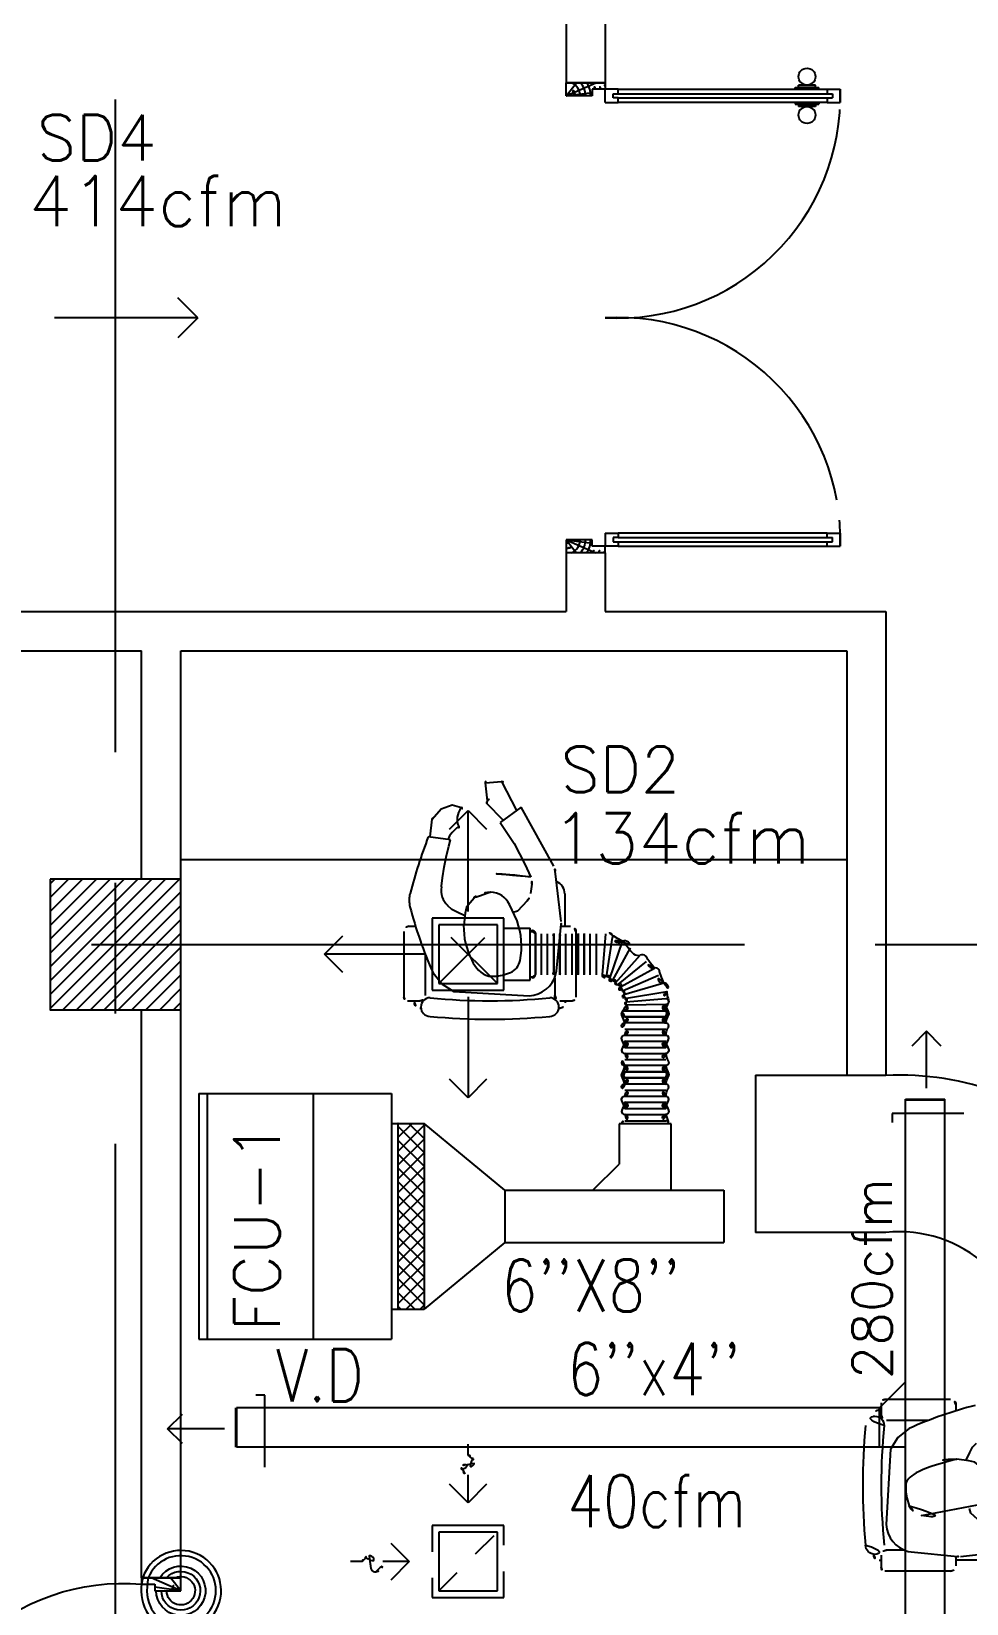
# Model space of a CAD drawing. Extents: x 417866230.2 to 417866327.8, y 43498045.5 to 43498135.4.
# Drawn here: x 417866290.71 to 417866294.3, y 43498074.98 to 43498081 of the extents above; entities that cross this region are included whole.
import ezdxf

# ---------------------------------------------------------------- set-up
doc = ezdxf.new("R2010")
doc.units = 0
doc.header["$MEASUREMENT"] = 0
doc.linetypes.add('CENTERX2', pattern=[4, 2.5, -0.5, 0.5, -0.5])
doc.linetypes.add('HIDDEN', pattern=[0.375, 0.25, -0.125])
doc.layers.get('0').update_dxf_attribs({"linetype": 'CONTINUOUS'})
for name, color, linetype in [('AXES', 11, 'CENTERX2'), ('COL', 9, 'CONTINUOUS'), ('COUNTER', 9, 'CONTINUOUS'), ('DOOR', 9, 'CONTINUOUS'), ('DUCT', 6, 'CONTINUOUS'), ('FCU', 6, 'CONTINUOUS'), ('HAT', 12, 'CONTINUOUS'), ('M-AC-FLEX', 3, 'CONTINUOUS'), ('M-EGU.', 2, 'CONTINUOUS'), ('NON-MEDICAL', 9, 'CONTINUOUS'), ('SCD', 2, 'CONTINUOUS'), ('SUNI-FUR', 9, 'CONTINUOUS'), ('WALL', 4, 'CONTINUOUS')]:
    doc.layers.add(name, color=color, linetype=linetype)
doc.styles.add('ROMANS', font='ROMANS.shx', dxfattribs={"width": 0.6})

# ---------------------------------------------------------------- blocks, each defined once
blk = doc.blocks.new('*X59')
at = {"color": 0}
for p, q in [((73379.2, 25066.2), (73874.1, 25561)), ((73379.2, 25119.2), (73821, 25561)), ((73379.2, 25172.2), (73768, 25561)), ((73379.2, 25225.3), (73715, 25561)), ((73379.2, 25278.3), (73661.9, 25561)), ((73379.2, 25331.3), (73608.9, 25561)), ((73379.2, 25384.3), (73555.9, 25561)), ((73379.2, 25437.4), (73502.8, 25561)), ((73379.2, 25490.4), (73449.8, 25561)), ((73379.2, 25543.4), (73396.8, 25561)), ((73427.1, 25061), (73879.2, 25513.1)), ((73480.1, 25061), (73879.2, 25460.1)), ((73533.2, 25061), (73879.2, 25407.1)), ((73586.2, 25061), (73879.2, 25354)), ((73639.2, 25061), (73879.2, 25301)), ((73692.3, 25061), (73879.2, 25248)), ((73745.3, 25061), (73879.2, 25194.9)), ((73798.3, 25061), (73879.2, 25141.9)), ((73851.4, 25061), (73879.2, 25088.9))]:
    blk.add_line(p, q, dxfattribs=at)
blk = doc.blocks.new('COL50')
at = {"layer": 'COL'}
blk.add_lwpolyline([(-250, 250), (-250, -250), (250, -250), (250, 250)], close=True, dxfattribs=at)
blk = doc.blocks.new('A$C272A55A0')
at = {"layer": 'DOOR', "color": 0, "linetype": 'ByBlock'}
for p, q in [((0, 900.4), (0, 1050.4)), ((50, 1050.4), (0, 1050.4)), ((50, 950.4), (50, 1050.4)), ((1750, 950.4), (1750, 1050.4)), ((1750, 1050.4), (1800, 1050.4)), ((1800, 1050.4), (1800, 900.4)), ((25, 950.4), (50, 950.4)), ((25, 900.4), (25, 950.4)), ((1775, 950.4), (1750, 950.4)), ((1775, 900.4), (1775, 950.4)), ((0, 900.4), (25, 900.4)), ((75, 900.4), (25, 900.4)), ((25, 850.4), (25, 900.4)), ((42, 850.4), (25, 850.4)), ((58, 870.4), (42, 870.4)), ((42, 870.4), (42, 850.4)), ((58, 850.4), (58, 870.4)), ((75, 850.4), (58, 850.4)), ((75, 900.4), (75, 850.4)), ((1725, 900.4), (1775, 900.4)), ((1725, 900.4), (1725, 850.4)), ((1725, 850.4), (1742, 850.4)), ((1742, 870.4), (1758, 870.4)), ((1742, 850.4), (1742, 870.4)), ((1758, 870.4), (1758, 850.4)), ((1758, 850.4), (1775, 850.4)), ((1800, 900.4), (1775, 900.4)), ((1775, 850.4), (1775, 900.4)), ((1717.8, 160.1), (1708.8, 160.1)), ((1708.8, 95.3), (1708.8, 160.1)), ((1725, 172.7), (1717.8, 172.7)), ((1717.8, 172.7), (1717.8, 82.7)), ((1717.8, 95.3), (1717.8, 160.1)), ((1775, 172.7), (1782.2, 172.7)), ((1782.2, 172.7), (1782.2, 82.7)), ((1782.2, 160.1), (1791.2, 160.1)), ((1782.2, 95.3), (1782.2, 160.1)), ((1791.2, 95.3), (1791.2, 160.1)), ((1717.8, 95.3), (1708.8, 95.3)), ((1725, 82.7), (1717.8, 82.7)), ((1775, 82.7), (1782.2, 82.7)), ((1782.2, 95.3), (1791.2, 95.3)), ((25, 50.4), (42, 50.4)), ((25, 50.4), (25, 0.4)), ((25, 0.4), (75, 0.4)), ((75, 0.4), (25, 0.4)), ((42, 50.4), (42, 30.4)), ((42, 30.4), (58, 30.4)), ((58, 50.4), (75, 50.4)), ((58, 50.4), (58, 30.4)), ((75, 50.4), (75, 0.4)), ((1742, 50.4), (1725, 50.4)), ((1725, 50.4), (1725, 0.4)), ((1775, 0.4), (1725, 0.4)), ((1725, 0.4), (1775, 0.4)), ((1742, 50.4), (1742, 30.4)), ((1758, 30.4), (1742, 30.4)), ((1775, 50.4), (1758, 50.4)), ((1758, 50.4), (1758, 30.4)), ((1775, 50.4), (1775, 0.4))]:
    blk.add_line(p, q, dxfattribs=at)
at = {"layer": 'DOOR', "color": 9, "linetype": 'ByBlock'}
for p, q in [((50, 1050.4), (0, 1010.2)), ((50, 1050.4), (0, 936.6)), ((50, 1050.4), (36.6, 950.4)), ((1750, 1050.4), (1800, 1010.2)), ((1750, 1050.4), (1800, 936.6)), ((1750, 1050.4), (1763.4, 950.4))]:
    blk.add_line(p, q, dxfattribs=at)
at = {"layer": 'DOOR', "linetype": 'ByBlock'}
for p, q in [((25, 850.4), (25, 50.4)), ((42, 850.4), (42, 50.4)), ((58, 850.4), (58, 50.4)), ((75, 50.4), (75, 850.4)), ((1725, 50.4), (1725, 850.4)), ((1742, 850.4), (1742, 50.4)), ((1758, 850.4), (1758, 50.4)), ((1775, 850.4), (1775, 50.4))]:
    blk.add_line(p, q, dxfattribs=at)
at = {"layer": 'DOOR', "color": 0, "linetype": 'ByBlock'}
for centre in [(1676.5, 127.7), (1823.5, 127.7)]:
    blk.add_circle(centre, 32.4, dxfattribs=at)
at = {"layer": 'DOOR', "color": 9, "linetype": 'ByBlock'}
for centre, radius, start, end in [((50, 1050.4), 54.4, 203.20738, 270), ((50, 1050.4), 34.4, 180, 270), ((50, 1050.4), 14.4, 180, 270), ((1750, 1050.4), 14.4, 270, 0), ((1750, 1050.4), 34.4, 270, 0), ((1750, 1050.4), 54.4, 270, 336.79262), ((50, 1050.4), 74.4, 227.77643, 270), ((50, 1050.4), 94.4, 238.01819, 270), ((1750, 1050.4), 74.4, 270, 312.22357), ((1750, 1050.4), 94.4, 270, 301.98181), ((50, 1050.4), 114.4, 244.08384, 257.37743), ((50, 1050.4), 134.4, 248.15985, 259.28002), ((50, 1050.4), 154.4, 251.10529, 256.28577), ((1750, 1050.4), 114.4, 282.62257, 295.91616), ((1750, 1050.4), 134.4, 280.71998, 291.84015), ((1750, 1050.4), 154.4, 283.71423, 288.89471)]:
    blk.add_arc(centre, radius, start, end, dxfattribs=at)
at = {"layer": 'DOOR', "linetype": 'HIDDEN', "ltscale": 0.5}
for centre, start, end in [((50, 851.4), 268.31738, 3.29648), ((1750, 851.4), 176.70352, 271.68262)]:
    blk.add_arc(centre, 851.4, start, end, dxfattribs=at)
at = {"layer": 'WALL', "linetype": 'ByBlock'}
blk.add_line((1800, 900.4), (1800, 1050.4), dxfattribs=at)
blk = doc.blocks.new('DOOR90')
at = {"layer": 'DOOR', "color": 7, "linetype": 'ByBlock'}
for p, q in [((-150, 0), (0, 0)), ((-150, 0), (-150, -25)), ((0, -50), (-113.7, 0)), ((0, -50), (-40.1, 0)), ((0, -50), (0, 0)), ((-1000, -25), (-1050, -25)), ((-1050, -75), (-1050, -25)), ((-1050, -25), (-1050, -75)), ((-1000, -42), (-1020, -42)), ((-1020, -42), (-1020, -58)), ((-1000, -58), (-1020, -58)), ((-1000, -25), (-1000, -42)), ((-1000, -58), (-1000, -75)), ((-877.6, -17.8), (-967.6, -17.8)), ((-967.6, -25), (-967.6, -17.8)), ((-955, -8.8), (-890.2, -8.8)), ((-955, -17.8), (-955, -8.8)), ((-955, -17.8), (-890.2, -17.8)), ((-890.2, -17.8), (-890.2, -8.8)), ((-877.6, -25), (-877.6, -17.8)), ((-200, -25), (-150, -25)), ((-200, -42), (-200, -25)), ((-180, -42), (-200, -42)), ((-200, -58), (-180, -58)), ((-200, -75), (-200, -58)), ((-180, -58), (-180, -42)), ((-150, -25), (-100, -25)), ((-150, -75), (-150, -25)), ((-100, -25), (-100, -50)), ((0, -50), (-100, -36.6)), ((-100, -50), (0, -50)), ((-1000, -75), (-1050, -75)), ((-967.6, -75), (-967.6, -82.2)), ((-877.6, -82.2), (-967.6, -82.2)), ((-955, -82.2), (-890.2, -82.2)), ((-955, -82.2), (-955, -91.2)), ((-955, -91.2), (-890.2, -91.2)), ((-890.2, -82.2), (-890.2, -91.2)), ((-877.6, -75), (-877.6, -82.2)), ((-150, -75), (-200, -75)), ((-150, -875), (-100, -875)), ((-150, -900), (-150, -875)), ((-150, -900), (0, -900)), ((0, -900), (-150, -900)), ((0, -850), (-113.7, -900)), ((-100, -875), (-100, -850)), ((0, -850), (-100, -863.4)), ((-100, -850), (0, -850)), ((0, -850), (-40.1, -900)), ((0, -850), (0, -900))]:
    blk.add_line(p, q, dxfattribs=at)
at = {"layer": 'DOOR', "linetype": 'ByBlock'}
for p, q in [((-200, -25), (-1000, -25)), ((-200, -42), (-1000, -42)), ((-200, -58), (-1000, -58)), ((-1000, -75), (-200, -75))]:
    blk.add_line(p, q, dxfattribs=at)
at = {"layer": 'DOOR', "color": 7, "linetype": 'ByBlock'}
for centre in [(-922.6, 23.5), (-922.6, -123.5)]:
    blk.add_circle(centre, 32.4, dxfattribs=at)
for centre, radius, start, end in [((0, -50), 154.4, 161.10529, 166.28577), ((0, -50), 94.4, 148.01819, 180), ((0, -50), 134.4, 158.15985, 169.28002), ((0, -50), 114.4, 154.08384, 167.37743), ((0, -50), 74.4, 137.77643, 180), ((0, -50), 54.4, 113.20738, 180), ((0, -50), 34.4, 90, 180), ((0, -50), 14.4, 90, 180), ((0, -850), 154.4, 193.71423, 198.89471), ((0, -850), 134.4, 190.71998, 201.84015), ((0, -850), 94.4, 180, 211.98181), ((0, -850), 74.4, 180, 222.22357), ((0, -850), 54.4, 180, 246.79262), ((0, -850), 34.4, 180, 270), ((0, -850), 14.4, 180, 270)]:
    blk.add_arc(centre, radius, start, end, dxfattribs=at)
at = {"layer": 'DOOR', "linetype": 'HIDDEN', "ltscale": 0.5}
blk.add_arc((-222.2, -50), 828.2, 178.27012, 275.00304, dxfattribs=at)
blk = doc.blocks.new('A$C7D0B43B4')
at = {"layer": 'NON-MEDICAL'}
for p, q in [((0.0709, 0.6176), (0.0635, 0.6176)), ((0.0709, 0.6443), (0.0709, 0.5973)), ((0.3364, 0.6581), (0.0847, 0.6581)), ((0.3566, 0.6379), (0.3566, 0.6141)), ((0.0427, 0.5968), (0.0427, 0.5934)), ((0.2508, 0.5771), (0.091, 0.5771)), ((0.1783, 0.5467), (0.1345, 0.5123)), ((0.6878, 0.4797), (0.6991, 0.5649)), ((0.1345, 0.5123), (0.106, 0.467)), ((0.4204, 0.4747), (0.4357, 0.4908)), ((0.5069, 0.5149), (0.5092, 0.5146)), ((0.5092, 0.5146), (0.5414, 0.5109)), ((0.5414, 0.5109), (0.5831, 0.5044)), ((0.5831, 0.5044), (0.6203, 0.4971)), ((0.6203, 0.4971), (0.6627, 0.4862)), ((0.6627, 0.4862), (0.6878, 0.4797)), ((0.106, 0.467), (0.0904, 0.1792)), ((0.3965, 0.4246), (0.4102, 0.455)), ((0.4102, 0.455), (0.4204, 0.4747)), ((0.7542, 0.2897), (0.6731, 0.2356)), ((0.8127, 0.2094), (0.7542, 0.2897)), ((0.4146, 0.2228), (0.4091, 0.2397)), ((0.454, 0.1865), (0.4146, 0.2228)), ((0.5943, 0.1953), (0.5447, 0.1728)), ((0.5863, 0.0846), (0.8127, 0.2094)), ((0.6731, 0.2356), (0.5943, 0.1953)), ((0.517, 0.1687), (0.4815, 0.1736)), ((0.0427, 0.0647), (0.0427, 0.0613)), ((0.0709, 0.0609), (0.0709, 0.0138)), ((0.1593, 0.081), (0.091, 0.081)), ((0.1738, 0.0761), (0.1852, 0.0747)), ((0.1852, 0.0747), (0.3632, 0.0564)), ((0.3741, 0.0564), (0.5676, 0.0787)), ((0.0709, 0.0405), (0.0635, 0.0405)), ((0.3566, 0.057), (0.3566, 0.0202)), ((0.4808, 0.0424), (0.3566, 0.0424)), ((0.3364, 0), (0.0847, 0))]:
    blk.add_line(p, q, dxfattribs=at)
for points in [[(0.6983, 0.558), (0.7662, 0.5497, -0.166504), (0.7751, 0.5455), (0.8057, 0.5151, -0.116666), (0.8094, 0.5092), (0.8216, 0.4731, -0.181583), (0.8213, 0.4624), (0.8111, 0.4379, -0.566275), (0.8025, 0.4366, 0.372711), (0.7382, 0.4476, -0.458371), (0.7309, 0.4499, 0.210622), (0.6891, 0.4897)], [(0.3604, 0.4296, 0.128062), (0.2259, 0.398, 0.215717), (0.1646, 0.3337), (0.1654, 0.3023), (0.169, 0.2804), (0.1786, 0.2504, 0.242433), (0.2254, 0.2132, 0.136513), (0.3766, 0.225), (0.4394, 0.2545, 0.297129), (0.4864, 0.3263, 0.138986), (0.4714, 0.3834, 0.105167), (0.4496, 0.408), (0.4299, 0.4182), (0.4065, 0.4233), (0.3604, 0.4291)], [(0.7631, 0.278), (0.8266, 0.3403, -0.445833), (0.8353, 0.3398), (0.8366, 0.3381, 0.30427), (0.8552, 0.3321), (0.9051, 0.3465, -0.509983), (0.9126, 0.3407), (0.9106, 0.2851, -0.292523), (0.8999, 0.2696), (0.7997, 0.2276)]]:
    blk.add_lwpolyline(points, format="xyb", dxfattribs=at)
for centre, radius, start, end in [((0.0635, 0.5968), 0.0208, 90, 180), ((0.0847, 0.6443), 0.0138, 90, 180), ((0.8128, -0.863), 1.5459, 104.29232, 114.23439), ((0.3364, 0.6379), 0.0203, 0, 90), ((0.4562, 0.537), 0.1013, 75.057, 104.29232), ((-0.0924, -1.5184), 2.2286, 69.19751, 75.057), ((2.3664, 0.3291), 2.3664, 174.44787, 185.55213), ((0.0467, 0.558), 0.0356, 0, 180), ((0.091, 0.5973), 0.0201, 180, 270), ((2.3667, 0.3291), 2.2958, 174.2765, 185.7235), ((0.4943, 0.4349), 0.081, 81.07134, 136.37618), ((-0.526, 0.3291), 1.0829, 351.72399, 9.66859), ((0.4883, 0.2237), 0.0506, 227.38127, 262.24497), ((0.2023, 0.1844), 0.112, 182.67494, 255.29345), ((0.5238, 0.2189), 0.0506, 262.24497, 294.4377), ((0.0467, 0.1001), 0.0356, 180, 0), ((0.0635, 0.0613), 0.0208, 180, 270), ((0.091, 0.0609), 0.0201, 90, 180), ((0.4808, 0.0922), 0.0498, 270, 338.59125), ((0.5618, 0.129), 0.0506, 276.56656, 298.84109), ((0.0847, 0.0138), 0.0138, 180, 270), ((0.3364, 0.0202), 0.0203, 270, 0), ((0.3683, 0.1067), 0.0506, 264.13003, 276.56656)]:
    blk.add_arc(centre, radius, start, end, dxfattribs=at)
blk = doc.blocks.new('*X118')
at = {"color": 0}
for p, q in [((23911.7, -1650.2), (23966, -1595.9)), ((23911.7, -1597.2), (23912.9, -1595.9)), ((23919, -1695.9), (24019, -1595.9)), ((24022.8, -1695.9), (23922.8, -1595.9)), ((23972, -1695.9), (24072, -1595.9)), ((24075.9, -1695.9), (23975.9, -1595.9)), ((24025.1, -1695.9), (24125.1, -1595.9)), ((24128.9, -1695.9), (24028.9, -1595.9)), ((24078.1, -1695.9), (24178.1, -1595.9)), ((24181.9, -1695.9), (24081.9, -1595.9)), ((24131.1, -1695.9), (24231.1, -1595.9)), ((24235, -1695.9), (24135, -1595.9)), ((24184.2, -1695.9), (24284.2, -1595.9)), ((24288, -1695.9), (24188, -1595.9)), ((24237.2, -1695.9), (24337.2, -1595.9)), ((24341, -1695.9), (24241, -1595.9)), ((24290.2, -1695.9), (24390.2, -1595.9)), ((24394.1, -1695.9), (24294.1, -1595.9)), ((24343.3, -1695.9), (24443.3, -1595.9)), ((24447.1, -1695.9), (24347.1, -1595.9)), ((24396.3, -1695.9), (24496.3, -1595.9)), ((24500.1, -1695.9), (24400.1, -1595.9)), ((24449.3, -1695.9), (24549.3, -1595.9)), ((24553.2, -1695.9), (24453.2, -1595.9)), ((24502.4, -1695.9), (24602.4, -1595.9)), ((24606.2, -1695.9), (24506.2, -1595.9)), ((24623.7, -1660.4), (24559.2, -1595.9)), ((24623.7, -1607.4), (24612.3, -1595.9)), ((23969.8, -1695.9), (23911.7, -1637.8)), ((24555.4, -1695.9), (24623.7, -1627.6)), ((24608.4, -1695.9), (24623.7, -1680.7)), ((23916.8, -1695.9), (23911.7, -1690.9))]:
    blk.add_line(p, q, dxfattribs=at)
blk = doc.blocks.new('9RCD')
at = {"color": 2}
blk.add_line((0, 407), (0, 450), dxfattribs=at)
at = {"layer": 'M-EGU.'}
for p, q in [((0, 225), (0, 331.9)), ((0, 225), (-70.7, 295.7)), ((70.7, 295.7), (0, 225)), ((-295.7, 70.7), (-225, 0)), ((112.5, 112.5), (-112.5, 112.5)), ((-112.5, 112.5), (-112.5, -112.5)), ((112.5, -112.5), (112.5, 112.5)), ((-225, 0), (-326.1, 0)), ((-225, 0), (-295.7, -70.7)), ((-112.5, -112.5), (112.5, -112.5))]:
    blk.add_line(p, q, dxfattribs=at)
at = {"layer": 'M-EGU.', "linetype": 'HIDDEN'}
for p, q in [((137.5, 137.5), (-137.5, 137.5)), ((-137.5, 137.5), (-137.5, -137.5)), ((137.5, -137.5), (137.5, 137.5)), ((-112.5, -112.5), (112.5, 112.5)), ((-137.5, -137.5), (137.5, -137.5))]:
    blk.add_line(p, q, dxfattribs=at)
at = {"layer": 'M-EGU.', "color": 2}
blk.add_line((-405.7, 0), (-450, 0), dxfattribs=at)
blk.add_lwpolyline([(0, 407, -0.187862), (18.4, 395.6, -0.202645), (23.4, 376.1, -0.616915), (-1.7, 368, 0.668708), (-25.3, 358.4, 0.194285), (-18.2, 340.4, 0.186051), (0, 331.9)], format="xyb", dxfattribs=at)
at = {"layer": 'M-EGU.'}
blk.add_lwpolyline([(-405.7, 0, -0.1324), (-394.5, 16.1, -0.15664), (-379.1, 22.4, -0.736612), (-366.5, -9, 0.774232), (-352.6, -39.4, 0.203349), (-331.5, -25.7, 0.193808), (-326.1, 0)], format="xyb", dxfattribs=at)

msp = doc.modelspace()

# ---------------------------------------------------------------- linework, layer by layer
at = {"layer": 'AXES'}
for p, q in [((417866291.0369, 43498046.2382), (417866291.0369, 43498134.7153)), ((417866230.9454, 43498077.5021), (417866300.0369, 43498077.5021))]:
    msp.add_line(p, q, dxfattribs=at)
at = {"layer": 'COUNTER'}
for p, q in [((417866291.2869, 43498077.8271), (417866293.8369, 43498077.8271)), ((417866293.4869, 43498077.0021), (417866293.4869, 43498076.3996)), ((417866293.4869, 43498077.0021), (417866293.8369, 43498077.0021)), ((417866293.9869, 43498076.3996), (417866293.4869, 43498076.3996))]:
    msp.add_line(p, q, dxfattribs=at)
for radius, end in [(1.1, 92.60525), (0.5, 95.73917)]:
    msp.add_arc((417866294.0369, 43498075.9021), radius, 0, end, dxfattribs=at)
at = {"layer": 'DUCT'}
for p, q in [((417866294.0622, 43498067.8721), (417866294.0622, 43498076.9101)), ((417866294.0622, 43498076.9101), (417866294.2122, 43498076.9101)), ((417866294.0622, 43498076.9067), (417866294.2122, 43498076.9067)), ((417866294.2122, 43498067.8108), (417866294.2122, 43498076.9101)), ((417866294.285, 43498076.8554), (417866294.0104, 43498076.8554)), ((417866294.0104, 43498076.8554), (417866294.0104, 43498076.8209)), ((417866292.5278, 43498076.5612), (417866292.2183, 43498076.8172)), ((417866292.9649, 43498076.8148), (417866292.9649, 43498076.6614)), ((417866293.1649, 43498076.8148), (417866292.9649, 43498076.8148)), ((417866293.1649, 43498076.5614), (417866293.1649, 43498076.8148)), ((417866292.8649, 43498076.5614), (417866292.9649, 43498076.6614)), ((417866292.5278, 43498076.5612), (417866293.3659, 43498076.5612)), ((417866292.5278, 43498076.5612), (417866292.5278, 43498076.3612)), ((417866293.3659, 43498076.5612), (417866293.3659, 43498076.3612)), ((417866292.5278, 43498076.3612), (417866292.2183, 43498076.1052)), ((417866292.5278, 43498076.3612), (417866293.3659, 43498076.3612)), ((417866294.0622, 43498075.8274), (417866293.9622, 43498075.7273)), ((417866291.6086, 43498075.7757), (417866291.5741, 43498075.7757)), ((417866291.6086, 43498075.5011), (417866291.6086, 43498075.7757)), ((417866291.4961, 43498075.7273), (417866291.4961, 43498075.5773)), ((417866293.9622, 43498075.7273), (417866291.4995, 43498075.7273)), ((417866291.4995, 43498075.7273), (417866291.4995, 43498075.5773)), ((417866293.9622, 43498075.5773), (417866293.9622, 43498075.7273)), ((417866294.0622, 43498075.5773), (417866291.4995, 43498075.5773))]:
    msp.add_line(p, q, dxfattribs=at)
at = {"layer": 'FCU', "color": 6}
for p, q in [((417866291.3563, 43498076.9312), (417866292.0933, 43498076.9312)), ((417866291.3563, 43498076.9312), (417866291.3563, 43498075.9912)), ((417866291.7933, 43498076.9312), (417866291.7933, 43498075.9912)), ((417866292.0933, 43498076.9312), (417866292.0933, 43498075.9912)), ((417866291.3563, 43498075.9912), (417866292.0933, 43498075.9912))]:
    msp.add_line(p, q, dxfattribs=at)
at = {"layer": 'FCU', "color": 3}
for p, q in [((417866291.3883, 43498076.9312), (417866291.3883, 43498075.9912)), ((417866292.0933, 43498076.8172), (417866292.2183, 43498076.8172)), ((417866292.1183, 43498076.8172), (417866292.1183, 43498076.1052)), ((417866292.2183, 43498076.8172), (417866292.2183, 43498076.1052)), ((417866292.0933, 43498076.1052), (417866292.2183, 43498076.1052))]:
    msp.add_line(p, q, dxfattribs=at)
at = {"layer": 'M-AC-FLEX', "color": 11}
for p, q in [((417866292.6443, 43498077.5436), (417866292.6443, 43498077.3866)), ((417866292.6443, 43498077.5436), (417866292.6443, 43498077.3866)), ((417866292.6443, 43498077.3864), (417866292.6443, 43498077.5434)), ((417866292.6443, 43498077.3864), (417866292.6443, 43498077.5434)), ((417866292.6678, 43498077.3864), (417866292.6678, 43498077.5434)), ((417866292.6678, 43498077.3864), (417866292.6678, 43498077.5434)), ((417866292.6913, 43498077.3864), (417866292.6913, 43498077.5434)), ((417866292.6913, 43498077.3864), (417866292.6913, 43498077.5434)), ((417866292.7147, 43498077.5436), (417866292.7147, 43498077.3866)), ((417866292.7147, 43498077.5436), (417866292.7147, 43498077.3866)), ((417866292.7147, 43498077.3864), (417866292.7147, 43498077.5434)), ((417866292.7147, 43498077.3864), (417866292.7147, 43498077.5434)), ((417866292.7378, 43498077.5436), (417866292.7378, 43498077.3866)), ((417866292.7378, 43498077.5436), (417866292.7378, 43498077.3866)), ((417866292.7378, 43498077.3864), (417866292.7378, 43498077.5434)), ((417866292.7378, 43498077.3864), (417866292.7378, 43498077.5434)), ((417866292.7613, 43498077.3864), (417866292.7613, 43498077.5434)), ((417866292.7613, 43498077.3864), (417866292.7613, 43498077.5434)), ((417866292.7847, 43498077.3864), (417866292.7847, 43498077.5434)), ((417866292.7847, 43498077.3864), (417866292.7847, 43498077.5434)), ((417866292.8082, 43498077.5436), (417866292.8082, 43498077.3866)), ((417866292.8082, 43498077.3864), (417866292.8082, 43498077.5434)), ((417866292.8312, 43498077.5436), (417866292.8312, 43498077.3866)), ((417866292.8312, 43498077.3864), (417866292.8312, 43498077.5434)), ((417866292.8547, 43498077.3864), (417866292.8547, 43498077.5434)), ((417866292.8782, 43498077.3864), (417866292.8782, 43498077.5434)), ((417866292.9016, 43498077.3864), (417866292.9136, 43498077.5426)), ((417866292.9171, 43498077.3786), (417866292.9392, 43498077.5286)), ((417866292.93, 43498077.3715), (417866292.9784, 43498077.5141)), ((417866292.9393, 43498077.3635), (417866293.0087, 43498077.4898)), ((417866292.9511, 43498077.3553), (417866293.0461, 43498077.4612)), ((417866292.9622, 43498077.3496), (417866293.0702, 43498077.4376)), ((417866292.9706, 43498077.3398), (417866293.1002, 43498077.4119)), ((417866292.9777, 43498077.3245), (417866293.1156, 43498077.3853)), ((417866292.9831, 43498077.31), (417866293.1362, 43498077.3558)), ((417866292.9862, 43498077.2953), (417866293.1475, 43498077.3224)), ((417866292.9866, 43498077.2485), (417866293.1436, 43498077.2485)), ((417866292.9911, 43498077.283), (417866293.1436, 43498077.2954)), ((417866293.1436, 43498077.272), (417866292.9932, 43498077.2699)), ((417866292.9866, 43498077.225), (417866293.1436, 43498077.225)), ((417866293.1436, 43498077.225), (417866292.9866, 43498077.225)), ((417866293.1436, 43498077.2016), (417866292.9866, 43498077.2016)), ((417866292.9864, 43498077.1785), (417866293.1434, 43498077.1785)), ((417866292.9864, 43498077.1551), (417866293.1434, 43498077.1551)), ((417866292.9864, 43498077.1316), (417866293.1434, 43498077.1316)), ((417866292.9864, 43498077.1316), (417866293.1434, 43498077.1316)), ((417866292.9864, 43498077.1316), (417866293.1434, 43498077.1316)), ((417866292.9864, 43498077.1316), (417866293.1434, 43498077.1316)), ((417866292.9864, 43498077.1316), (417866293.1434, 43498077.1316)), ((417866292.9864, 43498077.1316), (417866293.1434, 43498077.1316)), ((417866292.9864, 43498077.1316), (417866293.1434, 43498077.1316)), ((417866292.9864, 43498077.1316), (417866293.1434, 43498077.1316)), ((417866292.9864, 43498077.1081), (417866293.1434, 43498077.1081)), ((417866292.9864, 43498077.1081), (417866293.1434, 43498077.1081)), ((417866292.9864, 43498077.1081), (417866293.1434, 43498077.1081)), ((417866292.9864, 43498077.1081), (417866293.1434, 43498077.1081)), ((417866292.9864, 43498077.1081), (417866293.1434, 43498077.1081)), ((417866292.9864, 43498077.1081), (417866293.1434, 43498077.1081)), ((417866292.9864, 43498077.1081), (417866293.1434, 43498077.1081)), ((417866292.9864, 43498077.1081), (417866293.1434, 43498077.1081)), ((417866292.9864, 43498077.0847), (417866293.1434, 43498077.0847)), ((417866292.9864, 43498077.0612), (417866293.1434, 43498077.0612)), ((417866293.1436, 43498077.0382), (417866292.9866, 43498077.0382)), ((417866292.9866, 43498077.0147), (417866293.1436, 43498077.0147)), ((417866293.1436, 43498077.0147), (417866292.9866, 43498077.0147)), ((417866292.9866, 43498077.0147), (417866293.1436, 43498077.0147)), ((417866292.9864, 43498076.9447), (417866293.1434, 43498076.9447)), ((417866292.9866, 43498076.9912), (417866293.1436, 43498076.9912)), ((417866292.9866, 43498076.9912), (417866293.1436, 43498076.9912)), ((417866293.1436, 43498076.9912), (417866292.9866, 43498076.9912)), ((417866293.1436, 43498076.9678), (417866292.9866, 43498076.9678)), ((417866292.9864, 43498076.9213), (417866293.1434, 43498076.9213)), ((417866292.9864, 43498076.8978), (417866293.1434, 43498076.8978)), ((417866292.9864, 43498076.8978), (417866293.1434, 43498076.8978)), ((417866292.9864, 43498076.8978), (417866293.1434, 43498076.8978)), ((417866292.9864, 43498076.8978), (417866293.1434, 43498076.8978)), ((417866292.9864, 43498076.8978), (417866293.1434, 43498076.8978)), ((417866292.9864, 43498076.8978), (417866293.1434, 43498076.8978)), ((417866292.9864, 43498076.8978), (417866293.1434, 43498076.8978)), ((417866292.9864, 43498076.8978), (417866293.1434, 43498076.8978)), ((417866292.9864, 43498076.8743), (417866293.1434, 43498076.8743)), ((417866292.9864, 43498076.8743), (417866293.1434, 43498076.8743)), ((417866292.9864, 43498076.8743), (417866293.1434, 43498076.8743)), ((417866292.9864, 43498076.8743), (417866293.1434, 43498076.8743)), ((417866292.9864, 43498076.8743), (417866293.1434, 43498076.8743)), ((417866292.9864, 43498076.8743), (417866293.1434, 43498076.8743)), ((417866292.9864, 43498076.8743), (417866293.1434, 43498076.8743)), ((417866292.9864, 43498076.8743), (417866293.1434, 43498076.8743)), ((417866292.9864, 43498076.8509), (417866293.1434, 43498076.8509)), ((417866292.9864, 43498076.8274), (417866293.1434, 43498076.8274))]:
    msp.add_line(p, q, dxfattribs=at)
at = {"layer": 'M-AC-FLEX'}
for points in [[(417866292.6243, 43498077.5514, -0.677728), (417866292.6443, 43498077.5438)], [(417866292.6443, 43498077.5434, 0.690824), (417866292.6243, 43498077.5514, 0.690824)], [(417866292.6443, 43498077.5434, 0.690824), (417866292.6243, 43498077.5514, 0.690824)], [(417866292.6243, 43498077.5514, -0.677728), (417866292.6443, 43498077.5438)], [(417866292.6443, 43498077.5434, 1), (417866292.6678, 43498077.5434, -1), (417866292.6913, 43498077.5434)], [(417866292.6443, 43498077.5434, -0.00451), (417866292.6443, 43498077.5436, 0.008922), (417866292.6443, 43498077.544)], [(417866292.6443, 43498077.5436, 0.008922), (417866292.6443, 43498077.544)], [(417866292.6443, 43498077.5438, -0.004461), (417866292.6443, 43498077.5436)], [(417866292.6443, 43498077.5438, -0.004461), (417866292.6443, 43498077.5436)], [(417866292.7147, 43498077.5434, -1), (417866292.6913, 43498077.5434, 1), (417866292.6678, 43498077.5434)], [(417866292.7147, 43498077.5434, -0.412332), (417866292.7031, 43498077.5317, -0.412332)], [(417866292.7147, 43498077.5434, -0.999838), (417866292.7378, 43498077.5438)], [(417866292.7378, 43498077.5434, 0.999838), (417866292.7147, 43498077.5438)], [(417866292.7378, 43498077.5434, 0.999838), (417866292.7147, 43498077.5438)], [(417866292.7147, 43498077.5434, -0.999838), (417866292.7378, 43498077.5438)], [(417866292.7147, 43498077.5436, -0.008922), (417866292.7147, 43498077.544)], [(417866292.7147, 43498077.5434, 0.00451), (417866292.7147, 43498077.5436, -0.008922), (417866292.7147, 43498077.544)], [(417866292.7147, 43498077.5438, 0.004461), (417866292.7147, 43498077.5436)], [(417866292.7147, 43498077.5438, 0.004461), (417866292.7147, 43498077.5436)], [(417866292.7378, 43498077.5434, 1), (417866292.7613, 43498077.5434, -1), (417866292.7847, 43498077.5434)], [(417866292.7378, 43498077.5434, -0.00451), (417866292.7378, 43498077.5436, 0.008922), (417866292.7378, 43498077.544)], [(417866292.7378, 43498077.5436, 0.008922), (417866292.7378, 43498077.544)], [(417866292.7378, 43498077.5438, -0.004461), (417866292.7378, 43498077.5436)], [(417866292.7378, 43498077.5438, -0.004461), (417866292.7378, 43498077.5436)], [(417866292.7378, 43498077.5434, 0.412332), (417866292.7494, 43498077.5317, 0.412332)], [(417866292.8082, 43498077.5434, -1), (417866292.7847, 43498077.5434, 1), (417866292.7613, 43498077.5434)], [(417866292.8312, 43498077.5434, 0.999838), (417866292.8082, 43498077.5438)], [(417866292.8082, 43498077.5434, -0.999838), (417866292.8312, 43498077.5438)], [(417866292.8082, 43498077.5434, 0.00451), (417866292.8082, 43498077.5436, -0.008922), (417866292.8082, 43498077.544)], [(417866292.8082, 43498077.5438, 0.004461), (417866292.8082, 43498077.5436)], [(417866292.8312, 43498077.5434, 1), (417866292.8547, 43498077.5434, -1), (417866292.8782, 43498077.5434)], [(417866292.8312, 43498077.5436, 0.008922), (417866292.8312, 43498077.544)], [(417866292.8312, 43498077.5438, -0.004461), (417866292.8312, 43498077.5436)], [(417866292.9136, 43498077.5426, -0.661578), (417866292.8782, 43498077.5434, 1), (417866292.8547, 43498077.5434)], [(417866292.9785, 43498077.5145, -0.562442), (417866292.9392, 43498077.5286, 0.803591), (417866292.9136, 43498077.5426)], [(417866292.9784, 43498077.5141, -0.604437), (417866293.0087, 43498077.4898, 0.497993), (417866293.0461, 43498077.4612)], [(417866293.1362, 43498077.3558, -0.652763), (417866293.1156, 43498077.3853, 0.764077), (417866293.1002, 43498077.4119, -0.428567), (417866293.0702, 43498077.4376, 0.696093), (417866293.0461, 43498077.4612)], [(417866292.6443, 43498077.3868, 0.00451), (417866292.6443, 43498077.3866, -0.690954), (417866292.6243, 43498077.3786, -0.690954)], [(417866292.6243, 43498077.3786, 0.690954), (417866292.6443, 43498077.3866)], [(417866292.6678, 43498077.3864, 1), (417866292.6443, 43498077.3864)], [(417866292.6443, 43498077.3864, -1), (417866292.6678, 43498077.3864, 1), (417866292.6913, 43498077.3864)], [(417866292.7147, 43498077.3864, 1), (417866292.6913, 43498077.3864, -1), (417866292.6678, 43498077.3864)], [(417866292.6913, 43498077.3864, -1), (417866292.6678, 43498077.3864)], [(417866292.6678, 43498077.3864, 1), (417866292.6913, 43498077.3864)], [(417866292.6913, 43498077.3864, -1), (417866292.7147, 43498077.3864)], [(417866292.7147, 43498077.3864, 0.412332), (417866292.7031, 43498077.3981, 0.412332)], [(417866292.7147, 43498077.3868, -0.00451), (417866292.7147, 43498077.3866, 1.018005), (417866292.7378, 43498077.3866)], [(417866292.7378, 43498077.3868, 0.00451), (417866292.7378, 43498077.3866, -1.018005), (417866292.7147, 43498077.3866)], [(417866292.7613, 43498077.3864, 1), (417866292.7378, 43498077.3864)], [(417866292.7378, 43498077.3864, -1), (417866292.7613, 43498077.3864, 1), (417866292.7847, 43498077.3864)], [(417866292.7378, 43498077.3864, -0.412332), (417866292.7494, 43498077.3981, -0.412332)], [(417866292.8082, 43498077.3864, 1), (417866292.7847, 43498077.3864, -1), (417866292.7613, 43498077.3864)], [(417866292.7613, 43498077.3864, 1), (417866292.7847, 43498077.3864)], [(417866292.7847, 43498077.3864, -1), (417866292.7613, 43498077.3864)], [(417866292.7847, 43498077.3864, -1), (417866292.8082, 43498077.3864)], [(417866292.8312, 43498077.3868, 0.00451), (417866292.8312, 43498077.3866, -1.018005), (417866292.8082, 43498077.3866)], [(417866292.8547, 43498077.3864, 1), (417866292.8312, 43498077.3864)], [(417866292.8312, 43498077.3864, -1), (417866292.8547, 43498077.3864, 1), (417866292.8782, 43498077.3864)], [(417866292.8782, 43498077.3864, -1), (417866292.8547, 43498077.3864)], [(417866292.8782, 43498077.3864, -0.987495), (417866292.9016, 43498077.3867, -0.606794)], [(417866292.9016, 43498077.3867, 0.879519), (417866292.9171, 43498077.3786, -1.034976), (417866292.93, 43498077.3715)], [(417866292.93, 43498077.3715, 1.125229), (417866292.9393, 43498077.3635, -1.12511), (417866292.9503, 43498077.354, -0.893954)], [(417866292.9503, 43498077.354, 0.698197), (417866292.9622, 43498077.3496, -1.180405), (417866292.9706, 43498077.3398)], [(417866292.9706, 43498077.3398, 0.850272), (417866292.9746, 43498077.324, -1.072461), (417866292.9815, 43498077.309)], [(417866292.9815, 43498077.309, 0.78893), (417866292.9869, 43498077.2954, -1.030272), (417866292.9911, 43498077.283)], [(417866293.1362, 43498077.3558, -0.665042), (417866293.1475, 43498077.3224)], [(417866293.1472, 43498077.3223, 0.575939), (417866293.1436, 43498077.2954, -1), (417866293.1436, 43498077.272)], [(417866292.9932, 43498077.2699, -0.736653), (417866292.9866, 43498077.2485, 1), (417866292.9866, 43498077.225)], [(417866292.9866, 43498077.225, -1), (417866292.9866, 43498077.2485)], [(417866292.9866, 43498077.2016, 1), (417866292.9866, 43498077.225, -1), (417866292.9866, 43498077.2485)], [(417866292.9866, 43498077.2485, 0.606794), (417866292.9962, 43498077.267, 0.606794)], [(417866292.9911, 43498077.283, 0.635837), (417866292.9932, 43498077.2699, 0.724161)], [(417866293.1436, 43498077.2485, -1), (417866293.1436, 43498077.272, 1), (417866293.1436, 43498077.2954)], [(417866293.1436, 43498077.272, 1), (417866293.1436, 43498077.2485, -1), (417866293.1436, 43498077.225)], [(417866293.1436, 43498077.2485, -0.606794), (417866293.134, 43498077.267, -0.606794)], [(417866293.1436, 43498077.2016, -1), (417866293.1436, 43498077.225, 1), (417866293.1436, 43498077.2485)], [(417866293.1436, 43498077.225, 1), (417866293.1436, 43498077.2485)], [(417866293.1436, 43498077.2485, -1), (417866293.1436, 43498077.225)], [(417866292.9866, 43498077.2016, 0.999838), (417866292.9861, 43498077.1785)], [(417866292.9861, 43498077.2016, -0.004461), (417866292.9864, 43498077.2016)], [(417866293.1434, 43498077.1081, -1), (417866293.1434, 43498077.1316, 1), (417866293.1434, 43498077.1551, -1), (417866293.1434, 43498077.1785, 1.018005), (417866293.1434, 43498077.2016)], [(417866293.1436, 43498077.225, 1), (417866293.1436, 43498077.2016)], [(417866292.9864, 43498077.1081, 1), (417866292.9864, 43498077.1316, -1), (417866292.9864, 43498077.1551, 1), (417866292.9864, 43498077.1785, -0.008922), (417866292.9859, 43498077.1785, -0.008922)], [(417866292.9864, 43498077.1081, 1), (417866292.9864, 43498077.1316, -0.67797), (417866292.9783, 43498077.1519, -0.67797)], [(417866292.9864, 43498077.1316, -1), (417866292.9864, 43498077.1081, 1), (417866292.9864, 43498077.0847, -1), (417866292.9864, 43498077.0612, 0.008922), (417866292.9859, 43498077.0612, 0.008922)], [(417866292.9864, 43498077.1316, -1), (417866292.9864, 43498077.1081, 0.67797), (417866292.9783, 43498077.0879, 0.67797)], [(417866292.9864, 43498077.1081, 1), (417866292.9864, 43498077.1316, -0.204245), (417866292.9779, 43498077.1352, -0.204245)], [(417866292.9779, 43498077.1352, 0.204245), (417866292.9864, 43498077.1316)], [(417866292.9864, 43498077.1081, 1), (417866292.9864, 43498077.1316, -0.204245), (417866292.9779, 43498077.1352, -0.204245)], [(417866292.9779, 43498077.1352, 0.204245), (417866292.9864, 43498077.1316)], [(417866292.9864, 43498077.1081, 1), (417866292.9864, 43498077.1316, -0.204245), (417866292.9779, 43498077.1352, -0.204245)], [(417866292.9779, 43498077.1352, 0.204245), (417866292.9864, 43498077.1316)], [(417866292.9864, 43498077.1081, 1), (417866292.9864, 43498077.1316, -0.204245), (417866292.9779, 43498077.1352, -0.204245)], [(417866292.9779, 43498077.1352, 0.204245), (417866292.9864, 43498077.1316)], [(417866292.9864, 43498077.1316, -1), (417866292.9864, 43498077.1081, 0.204245), (417866292.9779, 43498077.1045, 0.204245)], [(417866292.9864, 43498077.1316, -1), (417866292.9864, 43498077.1081, 0.204245), (417866292.9779, 43498077.1045, 0.204245)], [(417866292.9864, 43498077.1316, -1), (417866292.9864, 43498077.1081, 0.204245), (417866292.9779, 43498077.1045, 0.204245)], [(417866292.9864, 43498077.1316, -1), (417866292.9864, 43498077.1081, 0.204245), (417866292.9779, 43498077.1045, 0.204245)], [(417866293.1434, 43498077.1081, -1), (417866293.1434, 43498077.1316, 0.67797), (417866293.1514, 43498077.1519, 0.67797)], [(417866293.1434, 43498077.1081, -1), (417866293.1434, 43498077.1316, 0.204245), (417866293.1518, 43498077.1352, 0.204245)], [(417866293.1434, 43498077.1081, -1), (417866293.1434, 43498077.1316, 0.204245), (417866293.1518, 43498077.1352, 0.204245)], [(417866293.1434, 43498077.1081, -1), (417866293.1434, 43498077.1316, 0.204245), (417866293.1518, 43498077.1352, 0.204245)], [(417866293.1434, 43498077.1081, -1), (417866293.1434, 43498077.1316, 0.204245), (417866293.1518, 43498077.1352, 0.204245)], [(417866293.1434, 43498077.1316, 1), (417866293.1434, 43498077.1081, -0.204245), (417866293.1518, 43498077.1045, -0.204245)], [(417866293.1434, 43498077.1316, 1), (417866293.1434, 43498077.1081, -0.204245), (417866293.1518, 43498077.1045, -0.204245)], [(417866293.1434, 43498077.1316, 1), (417866293.1434, 43498077.1081, -1), (417866293.1434, 43498077.0847, 1), (417866293.1434, 43498077.0612, -1.018005), (417866293.1434, 43498077.0382)], [(417866293.1434, 43498077.1316, 1), (417866293.1434, 43498077.1081, -0.204245), (417866293.1518, 43498077.1045, -0.204245)], [(417866293.1434, 43498077.1316, 1), (417866293.1434, 43498077.1081, -0.204245), (417866293.1518, 43498077.1045, -0.204245)], [(417866293.1434, 43498077.1316, 1), (417866293.1434, 43498077.1081, -0.67797), (417866293.1514, 43498077.0879, -0.67797)], [(417866293.1518, 43498077.1352, -0.204245), (417866293.1434, 43498077.1316)], [(417866293.1518, 43498077.1352, -0.204245), (417866293.1434, 43498077.1316)], [(417866293.1518, 43498077.1352, -0.204245), (417866293.1434, 43498077.1316)], [(417866293.1518, 43498077.1352, -0.204245), (417866293.1434, 43498077.1316)], [(417866292.9866, 43498077.0382, -0.999838), (417866292.9861, 43498077.0612)], [(417866292.9779, 43498077.1045, -0.204245), (417866292.9864, 43498077.1081)], [(417866292.9779, 43498077.1045, -0.204245), (417866292.9864, 43498077.1081)], [(417866292.9779, 43498077.1045, -0.204245), (417866292.9864, 43498077.1081)], [(417866292.9779, 43498077.1045, -0.204245), (417866292.9864, 43498077.1081)], [(417866293.1518, 43498077.1045, 0.204245), (417866293.1434, 43498077.1081)], [(417866293.1518, 43498077.1045, 0.204245), (417866293.1434, 43498077.1081)], [(417866293.1518, 43498077.1045, 0.204245), (417866293.1434, 43498077.1081)], [(417866293.1518, 43498077.1045, 0.204245), (417866293.1434, 43498077.1081)], [(417866292.9866, 43498077.0382, -1), (417866292.9866, 43498077.0147, 1), (417866292.9866, 43498076.9912)], [(417866292.9932, 43498077.0361, -0.736653), (417866292.9866, 43498077.0147, 1), (417866292.9866, 43498076.9912)], [(417866292.9932, 43498076.9698, 0.736653), (417866292.9866, 43498076.9912, -1), (417866292.9866, 43498077.0147)], [(417866292.9866, 43498077.0147, 1), (417866292.9866, 43498076.9912)], [(417866292.9866, 43498076.9912, -1), (417866292.9866, 43498077.0147)], [(417866292.9866, 43498076.9678, 1), (417866292.9866, 43498076.9912, -1), (417866292.9866, 43498077.0147)], [(417866292.9861, 43498077.0382, 0.004461), (417866292.9864, 43498077.0382)], [(417866293.1436, 43498077.0147, -1), (417866293.1436, 43498077.0382)], [(417866293.1436, 43498077.0382, 1), (417866293.1436, 43498077.0147, -1), (417866293.1436, 43498076.9912)], [(417866293.1436, 43498077.0382, 1), (417866293.1436, 43498077.0147, -1), (417866293.1436, 43498076.9912)], [(417866293.1436, 43498076.9678, -1), (417866293.1436, 43498076.9912, 1), (417866293.1436, 43498077.0147)], [(417866293.1436, 43498076.9678, -1), (417866293.1436, 43498076.9912, 1), (417866293.1436, 43498077.0147)], [(417866293.1436, 43498077.0147, -1), (417866293.1436, 43498076.9912)], [(417866293.1436, 43498076.9912, 1), (417866293.1436, 43498077.0147)], [(417866293.1436, 43498076.9912, 1), (417866293.1436, 43498077.0147)], [(417866293.1436, 43498077.0147, -1), (417866293.1436, 43498076.9912)], [(417866292.9864, 43498076.8743, 1), (417866292.9864, 43498076.8978, -1), (417866292.9864, 43498076.9213, 1), (417866292.9864, 43498076.9447, -0.008922), (417866292.9859, 43498076.9447, -0.008922)], [(417866292.9866, 43498076.9678, 0.999838), (417866292.9861, 43498076.9447)], [(417866292.9861, 43498076.9678, -0.004461), (417866292.9864, 43498076.9678)], [(417866293.1434, 43498076.8743, -1), (417866293.1434, 43498076.8978, 1), (417866293.1434, 43498076.9213, -1), (417866293.1434, 43498076.9447, 1.018005), (417866293.1434, 43498076.9678)], [(417866293.1436, 43498076.9912, 1), (417866293.1436, 43498076.9678)], [(417866292.9864, 43498076.8743, 1), (417866292.9864, 43498076.8978, -0.67797), (417866292.9783, 43498076.918, -0.67797)], [(417866292.9864, 43498076.8978, -1), (417866292.9864, 43498076.8743, 1), (417866292.9864, 43498076.8509, -1), (417866292.9864, 43498076.8274, 0.008922), (417866292.9859, 43498076.8274, 0.008922)], [(417866292.9864, 43498076.8978, -1), (417866292.9864, 43498076.8743, 0.67797), (417866292.9783, 43498076.8541, 0.67797)], [(417866292.9864, 43498076.8743, 1), (417866292.9864, 43498076.8978, -0.204245), (417866292.9779, 43498076.9014, -0.204245)], [(417866292.9779, 43498076.9014, 0.204245), (417866292.9864, 43498076.8978)], [(417866292.9864, 43498076.8743, 1), (417866292.9864, 43498076.8978, -0.204245), (417866292.9779, 43498076.9014, -0.204245)], [(417866292.9779, 43498076.9014, 0.204245), (417866292.9864, 43498076.8978)], [(417866292.9864, 43498076.8743, 1), (417866292.9864, 43498076.8978, -0.204245), (417866292.9779, 43498076.9014, -0.204245)], [(417866292.9779, 43498076.9014, 0.204245), (417866292.9864, 43498076.8978)], [(417866292.9864, 43498076.8743, 1), (417866292.9864, 43498076.8978, -0.204245), (417866292.9779, 43498076.9014, -0.204245)], [(417866292.9779, 43498076.9014, 0.204245), (417866292.9864, 43498076.8978)], [(417866292.9864, 43498076.8978, -1), (417866292.9864, 43498076.8743, 0.204245), (417866292.9779, 43498076.8707, 0.204245)], [(417866292.9864, 43498076.8978, -1), (417866292.9864, 43498076.8743, 0.204245), (417866292.9779, 43498076.8707, 0.204245)], [(417866292.9864, 43498076.8978, -1), (417866292.9864, 43498076.8743, 0.204245), (417866292.9779, 43498076.8707, 0.204245)], [(417866292.9864, 43498076.8978, -1), (417866292.9864, 43498076.8743, 0.204245), (417866292.9779, 43498076.8707, 0.204245)], [(417866293.1434, 43498076.8743, -1), (417866293.1434, 43498076.8978, 0.67797), (417866293.1514, 43498076.918, 0.67797)], [(417866293.1434, 43498076.8743, -1), (417866293.1434, 43498076.8978, 0.204245), (417866293.1518, 43498076.9014, 0.204245)], [(417866293.1434, 43498076.8743, -1), (417866293.1434, 43498076.8978, 0.204245), (417866293.1518, 43498076.9014, 0.204245)], [(417866293.1434, 43498076.8743, -1), (417866293.1434, 43498076.8978, 0.204245), (417866293.1518, 43498076.9014, 0.204245)], [(417866293.1434, 43498076.8743, -1), (417866293.1434, 43498076.8978, 0.204245), (417866293.1518, 43498076.9014, 0.204245)], [(417866293.1434, 43498076.8978, 1), (417866293.1434, 43498076.8743, -1), (417866293.1434, 43498076.8509, 1), (417866293.1434, 43498076.8274, -0.447252), (417866293.155, 43498076.8148, -0.447252)], [(417866293.1434, 43498076.8978, 1), (417866293.1434, 43498076.8743, -0.204245), (417866293.1518, 43498076.8707, -0.204245)], [(417866293.1434, 43498076.8978, 1), (417866293.1434, 43498076.8743, -0.204245), (417866293.1518, 43498076.8707, -0.204245)], [(417866293.1434, 43498076.8978, 1), (417866293.1434, 43498076.8743, -0.67797), (417866293.1514, 43498076.8541, -0.67797)], [(417866293.1434, 43498076.8978, 1), (417866293.1434, 43498076.8743, -0.204245), (417866293.1518, 43498076.8707, -0.204245)], [(417866293.1434, 43498076.8978, 1), (417866293.1434, 43498076.8743, -0.204245), (417866293.1518, 43498076.8707, -0.204245)], [(417866293.1518, 43498076.9014, -0.204245), (417866293.1434, 43498076.8978)], [(417866293.1518, 43498076.9014, -0.204245), (417866293.1434, 43498076.8978)], [(417866293.1518, 43498076.9014, -0.204245), (417866293.1434, 43498076.8978)], [(417866293.1518, 43498076.9014, -0.204245), (417866293.1434, 43498076.8978)], [(417866292.9749, 43498076.8148, -0.436537), (417866292.9861, 43498076.8274)], [(417866292.9779, 43498076.8707, -0.204245), (417866292.9864, 43498076.8743)], [(417866292.9779, 43498076.8707, -0.204245), (417866292.9864, 43498076.8743)], [(417866292.9779, 43498076.8707, -0.204245), (417866292.9864, 43498076.8743)], [(417866292.9779, 43498076.8707, -0.204245), (417866292.9864, 43498076.8743)], [(417866293.1518, 43498076.8707, 0.204245), (417866293.1434, 43498076.8743)], [(417866293.1518, 43498076.8707, 0.204245), (417866293.1434, 43498076.8743)], [(417866293.1518, 43498076.8707, 0.204245), (417866293.1434, 43498076.8743)], [(417866293.1518, 43498076.8707, 0.204245), (417866293.1434, 43498076.8743)]]:
    msp.add_lwpolyline(points, format="xyb", dxfattribs=at)
at = {"layer": 'M-EGU.'}
for p, q in [((417866291.3518, 43498079.9021), (417866291.2754, 43498079.9784)), ((417866291.3518, 43498079.9021), (417866290.8033, 43498079.9021)), ((417866291.3518, 43498079.9021), (417866291.2754, 43498079.8257)), ((417866292.3161, 43498077.9444), (417866292.3868, 43498078.0151)), ((417866292.3868, 43498078.0151), (417866292.4575, 43498077.9444)), ((417866292.3868, 43498077.6289), (417866292.3868, 43498078.0151)), ((417866292.5243, 43498077.6026), (417866292.2493, 43498077.6026)), ((417866292.2493, 43498077.6026), (417866292.2493, 43498077.3276)), ((417866292.5243, 43498077.3276), (417866292.5243, 43498077.6026)), ((417866292.5243, 43498077.5651), (417866292.6243, 43498077.5651)), ((417866292.6243, 43498077.3651), (417866292.6243, 43498077.5651)), ((417866291.8368, 43498077.4651), (417866291.9075, 43498077.5358)), ((417866291.9075, 43498077.3944), (417866291.8368, 43498077.4651)), ((417866292.223, 43498077.4651), (417866291.8368, 43498077.4651)), ((417866292.5243, 43498077.3651), (417866292.6243, 43498077.3651)), ((417866292.2493, 43498077.3276), (417866292.5243, 43498077.3276)), ((417866292.3868, 43498077.3013), (417866292.3868, 43498076.9151)), ((417866294.1423, 43498077.17), (417866294.0857, 43498077.1134)), ((417866294.1423, 43498076.9521), (417866294.1423, 43498077.17)), ((417866294.1988, 43498077.1134), (417866294.1423, 43498077.17)), ((417866292.3868, 43498076.9151), (417866292.3161, 43498076.9858)), ((417866292.4575, 43498076.9858), (417866292.3868, 43498076.9151)), ((417866291.2362, 43498075.6472), (417866291.2928, 43498075.7038)), ((417866291.2928, 43498075.5906), (417866291.2362, 43498075.6472)), ((417866291.454, 43498075.6472), (417866291.2362, 43498075.6472))]:
    msp.add_line(p, q, dxfattribs=at)
at = {"layer": 'M-EGU.', "linetype": 'HIDDEN'}
for p, q in [((417866292.4993, 43498077.5776), (417866292.2743, 43498077.5776)), ((417866292.4993, 43498077.3526), (417866292.2743, 43498077.5776)), ((417866292.2743, 43498077.3526), (417866292.4993, 43498077.5776)), ((417866292.2743, 43498077.5776), (417866292.2743, 43498077.3526)), ((417866292.4993, 43498077.3526), (417866292.4993, 43498077.5776)), ((417866292.2743, 43498077.3526), (417866292.4993, 43498077.3526))]:
    msp.add_line(p, q, dxfattribs=at)
at = {"layer": 'WALL'}
for p, q in [((417866292.7619, 43498081.0271), (417866292.7619, 43498080.8021)), ((417866292.9119, 43498081.0271), (417866292.9119, 43498080.8021)), ((417866292.9119, 43498080.8021), (417866292.7619, 43498080.8021)), ((417866292.7619, 43498079.0021), (417866292.7619, 43498078.7771)), ((417866292.9119, 43498079.0021), (417866292.7619, 43498079.0021)), ((417866292.9119, 43498079.0021), (417866292.9119, 43498078.7771)), ((417866283.8369, 43498078.7771), (417866292.7619, 43498078.7771)), ((417866292.9119, 43498078.7771), (417866293.9869, 43498078.7771)), ((417866293.9869, 43498078.7771), (417866293.9869, 43498077.0021)), ((417866283.9869, 43498078.6271), (417866291.1369, 43498078.6271)), ((417866291.1369, 43498077.7521), (417866291.1369, 43498078.6271)), ((417866291.2869, 43498078.6271), (417866293.8369, 43498078.6271)), ((417866291.2869, 43498075.0771), (417866291.2869, 43498078.6271)), ((417866293.8369, 43498078.6271), (417866293.8369, 43498077.0021)), ((417866291.1369, 43498075.0771), (417866291.1369, 43498077.2521)), ((417866293.8369, 43498077.0021), (417866293.9869, 43498077.0021)), ((417866291.1369, 43498075.0771), (417866291.2869, 43498075.0771))]:
    msp.add_line(p, q, dxfattribs=at)

# ---------------------------------------------------------------- block references
at = {"layer": 'COL', "xscale": 0.001000000047497451, "yscale": 0.0009999999892897904, "zscale": 0.001}
msp.add_blockref('COL50', (417866291.0369, 43498077.5021), dxfattribs=at)
at = {"layer": 'DOOR', "yscale": 0.0009999999892897904, "zscale": 0.001}
for name, p, xscale, rotation in [('A$C272A55A0', (417866293.8122, 43498079.0021), 0.0009999999892897904, 90), ('DOOR90', (417866291.2869, 43498074.1771), -0.001000000047497451, 180)]:
    msp.add_blockref(name, p, dxfattribs=dict(at, xscale=xscale, rotation=rotation))
at = {"layer": 'DUCT', "xscale": 0.001, "yscale": 0.001, "zscale": 0.001}
msp.add_blockref('9RCD', (417866292.3868, 43498075.1391), dxfattribs=at)
at = {"layer": 'FCU', "color": 11, "extrusion": (0, 0, -1), "xscale": 0.001, "yscale": 0.001, "zscale": -0.001, "rotation": 270}
msp.add_blockref('*X118', (-417866290.5224, 43498100.7289), dxfattribs=at)
at = {"layer": 'HAT', "xscale": 0.001000000047497451, "yscale": 0.0009999999892897904, "zscale": 0.001}
msp.add_blockref('*X59', (417866217.4076, 43498052.1911), dxfattribs=at)
at = {"layer": 'SUNI-FUR', "rotation": 90}
msp.add_blockref('A$C7D0B43B4', (417866292.7994, 43498077.2157), dxfattribs=at)
at = {"layer": 'SUNI-FUR'}
msp.add_blockref('A$C7D0B43B4', (417866293.8977, 43498075.1021), dxfattribs=at)

# ---------------------------------------------------------------- texts
at = {"layer": 'SCD', "style": 'ROMANS'}
for s, height, p in [('SD4', 0.175, (417866290.7356, 43498080.5049)), ('414cfm', 0.1925, (417866290.7043, 43498080.253)), ('SD2', 0.175, (417866292.7412, 43498078.0851)), ('134cfm', 0.1925, (417866292.7085, 43498077.8128))]:
    msp.add_text(s, height=height, dxfattribs=at).set_placement(p)
for s, height, p in [('FCU-1', 0.175, (417866291.6658, 43498076.0206)), ('280cfm', 0.15, (417866294.009, 43498075.8373))]:
    msp.add_text(s, height=height, rotation=90, dxfattribs=at).set_placement(p)
at = {"layer": 'SCD', "style": 'ROMANS', "width": 0.8}
for s, p in [("6''X8''", (417866292.5146, 43498076.0963)), ("6''x4''", (417866292.7666, 43498075.7762)), ('V.D', (417866291.6511, 43498075.7526)), ('40cfm', (417866292.7666, 43498075.2704))]:
    msp.add_text(s, height=0.2, dxfattribs=at).set_placement(p)

doc.saveas('drawing.dxf')
